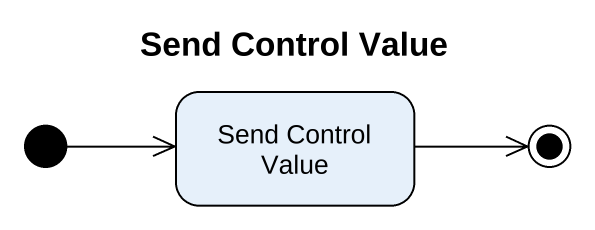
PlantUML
@startuml
title Send Control Value
hide empty description
state "Send Control Value" as Send_Control_Value
[*] -right-> Send_Control_Value
Send_Control_Value -right-> [*]
@enduml
